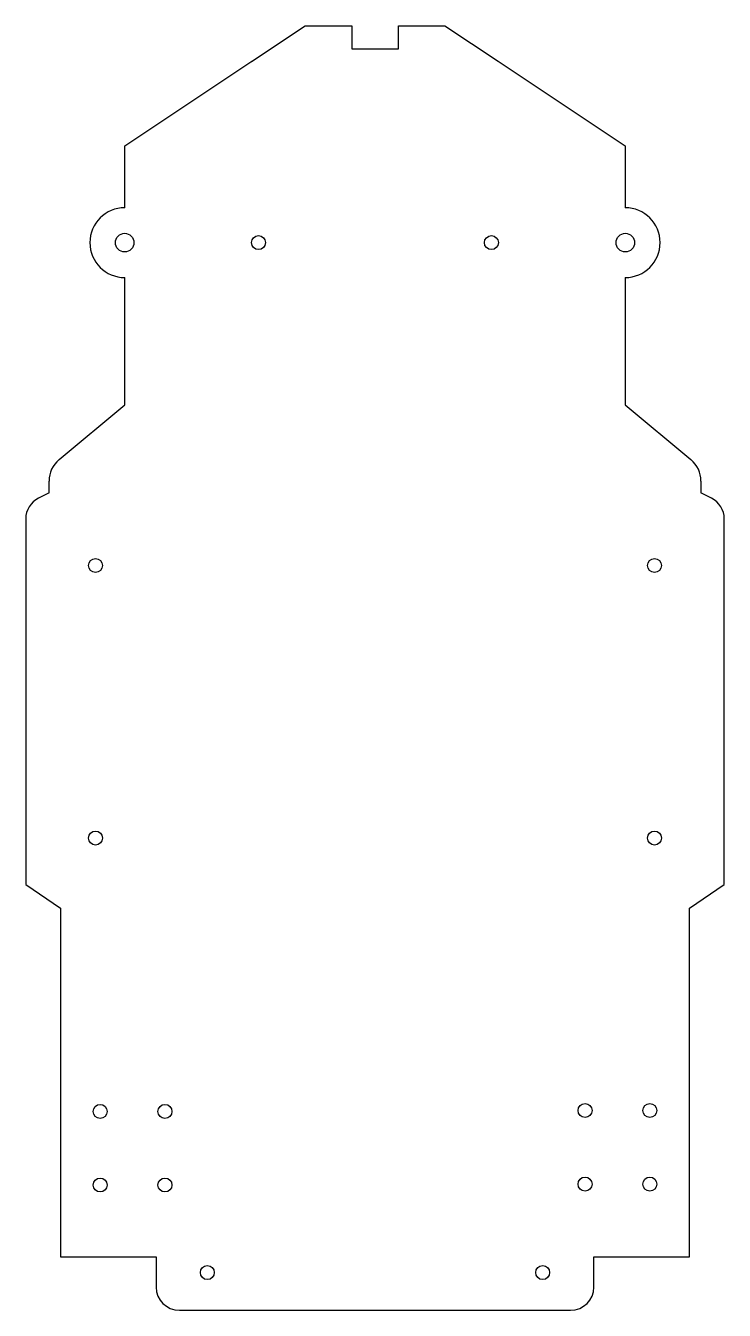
# Model space of a CAD drawing. Header units: millimetres. Extents: x -75 to 75, y -211 to 65.
import ezdxf

# ---------------------------------------------------------------- set-up
doc = ezdxf.new("R2010")
doc.units = ezdxf.units.MM

msp = doc.modelspace()

# ---------------------------------------------------------------- linework, layer by layer
at = {"color": 7, "linetype": 'Continuous', "lineweight": 25}
for p, q in [((-26.49, 57.33), (-14.99, 65)), ((-14.99, 65), (-4.99, 65)), ((-4.99, 65), (-4.99, 60)), ((5.01, 60), (5.01, 65)), ((5.01, 65), (15.01, 65)), ((15.01, 65), (26.47, 57.35)), ((-4.99, 60), (5.01, 60)), ((-53.73, 39.17), (-26.47, 57.35)), ((-26.47, 57.35), (-26.49, 57.33)), ((26.47, 57.35), (53.73, 39.17)), ((-53.73, 25.92), (-53.73, 39.17)), ((53.73, 39.17), (53.73, 25.92)), ((-53.73, -16.4), (-53.73, 10.92)), ((53.73, 10.92), (53.73, -16.4)), ((-67.83, -28.16), (-53.73, -16.4)), ((53.73, -16.4), (67.83, -28.16)), ((-69.99, -35.31), (-69.99, -32.77)), ((69.99, -32.77), (69.99, -35.31)), ((-69.99, -35.31), (-72.24, -36.43)), ((72.24, -36.43), (69.99, -35.31)), ((-75, -40.9), (-75, -119.41)), ((75, -119.41), (75, -40.9)), ((-75, -119.41), (-67.5, -124.46)), ((67.5, -124.46), (75, -119.41)), ((-67.5, -124.46), (-67.5, -199.31)), ((67.5, -199.31), (67.5, -124.46)), ((-67.5, -199.31), (-47, -199.31)), ((-47, -199.31), (-47, -205.81)), ((47, -199.31), (67.5, -199.31)), ((47, -205.81), (47, -199.31)), ((-42, -210.81), (42, -210.81))]:
    msp.add_line(p, q, dxfattribs=at)
for centre, radius in [((-53.75, 18.42), 2), ((-25.01, 18.42), 1.5), ((24.99, 18.42), 1.5), ((53.75, 18.42), 2), ((-60, -50.9), 1.5), ((60, -50.9), 1.5), ((-60, -109.41), 1.5), ((60, -109.41), 1.5), ((-59, -168.11), 1.5), ((-45.1, -168.11), 1.5), ((45.1, -167.91), 1.5), ((59, -167.91), 1.5), ((-59, -183.91), 1.5), ((-45.1, -183.91), 1.5), ((45.1, -183.71), 1.5), ((59, -183.71), 1.5), ((-36, -202.71), 1.5), ((36, -202.71), 1.5)]:
    msp.add_circle(centre, radius, dxfattribs=at)
for centre, radius, start, end in [((-53.73, 18.42), 7.5, 90, 270), ((53.73, 18.42), 7.5, 270, 90), ((-63.99, -32.77), 6, 129.8056, 180), ((63.99, -32.77), 6, 0, 50.1944), ((-70, -40.9), 5, 116.5651, 180), ((70, -40.9), 5, 0, 63.4349), ((-42, -205.81), 5, 180, 270), ((42, -205.81), 5, 270, 0)]:
    msp.add_arc(centre, radius, start, end, dxfattribs=at)

doc.saveas('drawing.dxf')
